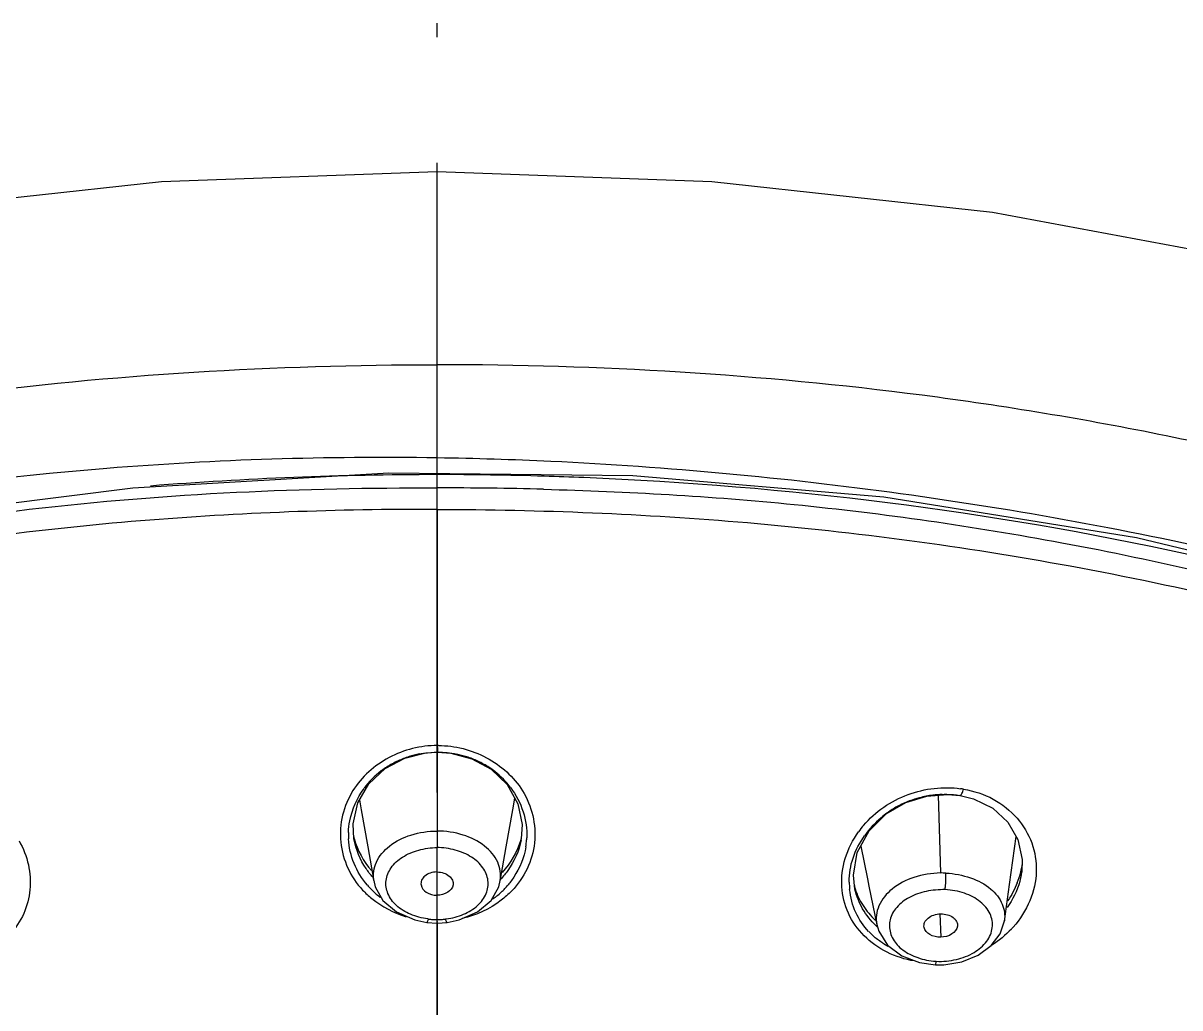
# Model space of a CAD drawing. Extents: x 0 to 1693, y 0 to 1240.
# Drawn here: x 782.82 to 810.4, y 637.62 to 661.09 of the extents above; entities that cross this region are included whole.
import ezdxf

# ---------------------------------------------------------------- set-up
doc = ezdxf.new("R2010")
doc.units = 0
doc.header["$LTSCALE"] = 40
doc.header["$MEASUREMENT"] = 0
doc.linetypes.add('CENTER', pattern=[0.6, 0.375, -0.075, 0.075, -0.075])
doc.layers.add('DEF_LAYER_ASSEM_MEMBER', color=7, linetype='CONTINUOUS')
doc.layers.add('DEF_LAYER_AXIS', color=7, linetype='CONTINUOUS')

msp = doc.modelspace()

# ---------------------------------------------------------------- linework, layer by layer
at = {"layer": 'DEF_LAYER_ASSEM_MEMBER', "color": 9, "linetype": 'Continuous'}
for p, q in [((792.69, 652.949), (792.69, 657.542)), ((792.69, 650.016), (792.69, 650.33)), ((792.69, 649.503), (792.697, 643.875)), ((792.69, 643.717), (792.69, 641.838)), ((792.705, 643.717), (792.705, 643.718)), ((804.638, 642.692), (804.69, 640.838)), ((805.165, 642.686), (805.16, 642.686)), ((792.69, 640.862), (792.69, 641.442)), ((792.69, 639.729), (792.69, 640.307)), ((792.69, 639.646), (792.69, 630.602)), ((804.676, 639.863), (804.696, 639.31))]:
    msp.add_line(p, q, dxfattribs=at)
at = {"layer": 'DEF_LAYER_ASSEM_MEMBER', "color": 7, "linetype": 'Continuous'}
for p, q in [((785.438, 650.016), (791.541, 650.372)), ((779.028, 649.208), (785.438, 650.016)), ((790.803, 642.512), (791.067, 642.966)), ((790.842, 642.58), (790.883, 642.345)), ((794.722, 641.991), (794.699, 641.653)), ((790.71, 641.652), (790.709, 641.657)), ((794.698, 641.653), (794.691, 641.626)), ((794.7, 641.66), (794.698, 641.653)), ((794.7, 641.658), (794.699, 641.653)), ((802.708, 641.33), (802.989, 641.843)), ((806.335, 640.563), (806.493, 641.708)), ((794.196, 640.647), (794.339, 641.459)), ((802.789, 641.478), (802.949, 640.696)), ((806.638, 641.159), (806.626, 640.858)), ((792.69, 640.328), (792.69, 640.862)), ((802.949, 640.696), (802.984, 640.524)), ((802.984, 640.524), (803.173, 639.603)), ((806.214, 639.693), (806.335, 640.563)), ((792.69, 640.307), (792.69, 640.328)), ((792.45, 639.662), (792.69, 639.646)), ((792.45, 639.662), (792.45, 639.662)), ((792.69, 639.646), (792.929, 639.662)), ((792.929, 639.662), (792.929, 639.662)), ((803.172, 639.607), (803.219, 639.448)), ((804.571, 638.65), (804.773, 638.651))]:
    msp.add_line(p, q, dxfattribs=at)
for points in [[(792.69, 657.542), (786.119, 657.307), (779.427, 656.575), (772.935, 655.363), (766.715, 653.688), (760.844, 651.578), (755.4, 649.064), (750.447, 646.184), (746.036, 642.974), (742.211, 639.469), (739.016, 635.709), (736.492, 631.747), (734.67, 627.637), (733.887, 624.977)], [(851.492, 624.977), (850.703, 627.652), (848.879, 631.762), (846.353, 635.723), (843.156, 639.482), (839.329, 642.985), (834.916, 646.194), (829.962, 649.073), (824.517, 651.585), (818.645, 653.695), (812.424, 655.367), (805.931, 656.578), (799.239, 657.308), (792.69, 657.542)], [(791.541, 650.372), (797.356, 650.307), (803.342, 649.8), (809.359, 648.831), (815.155, 647.442), (820.429, 645.727), (825.274, 643.685), (829.935, 641.209), (834.297, 638.32), (838.163, 635.111), (841.398, 631.687)], [(791.067, 642.966), (791.452, 643.327), (791.919, 643.571), (792.42, 643.698), (792.705, 643.717)], [(792.705, 643.717), (793.016, 643.695), (793.521, 643.56), (793.983, 643.308), (794.36, 642.943)], [(794.36, 642.943), (794.616, 642.489), (794.722, 641.991)], [(802.989, 641.843), (803.396, 642.247), (803.867, 642.518), (804.361, 642.667), (804.858, 642.712), (805.16, 642.686)], [(805.16, 642.686), (805.478, 642.607), (805.936, 642.38), (806.298, 642.049)], [(790.71, 641.652), (790.689, 642.011), (790.803, 642.512)], [(794.339, 641.459), (794.496, 642.345), (794.544, 642.617)], [(790.883, 642.345), (791.041, 641.459), (791.183, 640.647)], [(806.298, 642.049), (806.535, 641.636), (806.638, 641.159)], [(802.65, 640.456), (802.613, 640.787), (802.708, 641.33)], [(791.183, 640.656), (791.219, 640.51), (791.401, 640.184), (791.721, 639.91), (792.16, 639.721), (792.45, 639.662)], [(792.929, 639.662), (793.219, 639.721), (793.658, 639.91), (793.978, 640.184), (794.161, 640.51), (794.197, 640.656)], [(804.773, 638.651), (805.202, 638.721), (805.59, 638.877), (805.902, 639.107), (806.115, 639.392), (806.214, 639.7)], [(803.219, 639.448), (803.43, 639.12), (803.765, 638.864), (804.192, 638.702), (804.571, 638.65)]]:
    msp.add_lwpolyline(points, dxfattribs=at)
for centre, radius, start, end in [((792.691, 564.191), 86.139, 90.00108, 94.54671), ((792.689, 564.342), 85.989, 88.29633, 89.99954), ((792.683, 564.118), 86.213, 87.67076, 88.29707), ((792.531, 542.683), 107.333, 88.55821, 89.91514), ((804.839, 640.152), 2.562, 97.4566, 104.7065), ((804.832, 640.223), 2.49, 92.312, 97.5043), ((804.872, 640.94), 1.77, 80.4403, 80.8702), ((804.745, 640.44), 2.259, 118.8006, 125.6884), ((804.751, 640.419), 2.28, 110.4718, 118.6973), ((804.807, 640.272), 2.437, 104.695, 110.4937), ((804.808, 640.35), 2.368, 130.3874, 144.5211), ((804.797, 640.365), 2.35, 125.6623, 130.4194), ((792.457, 642.133), 1.805, 192.5975, 195.2989), ((804.603, 641.371), 2.065, 345.7938, 351.5301), ((804.545, 641.386), 2.125, 338.3936, 345.7797), ((804.337, 640.634), 1.822, 180.3685, 185.8593), ((804.298, 640.977), 1.719, 194.0232, 197.5117), ((804.452, 641.151), 1.945, 227.4472, 228.0081), ((804.217, 640.63), 1.717, 223.8445, 229.9299), ((804.312, 640.856), 1.72, 227.5943, 228.375), ((804.318, 640.863), 1.729, 228.3749, 228.9904), ((804.439, 640.934), 2.094, 237.6532, 241.4568), ((804.616, 639.874), 1.141, 268.2618, 268.7421)]:
    msp.add_arc(centre, radius, start, end, dxfattribs=at)
at = {"layer": 'DEF_LAYER_ASSEM_MEMBER', "color": 9, "linetype": 'Continuous'}
for centre, radius, start, end in [((792.726, 641.522), 2.353, 90.0555, 90.6861), ((792.681, 641.503), 2.207, 114.6508, 122.5909), ((792.725, 641.407), 2.312, 107.6088, 114.6711), ((792.73, 641.394), 2.326, 101.4651, 107.6251), ((792.684, 641.41), 2.309, 71.9169, 78.3053), ((792.69, 641.426), 2.293, 64.9062, 71.9296), ((792.564, 641.681), 1.994, 127.0601, 143.9109), ((792.615, 641.609), 2.082, 122.6242, 126.9692), ((792.73, 641.511), 2.199, 56.7763, 64.9252), ((792.793, 641.608), 2.083, 52.243, 56.7448), ((792.842, 641.675), 2, 36.6517, 52.1768), ((804.824, 640.412), 2.459, 80.2689, 81.9363), ((804.649, 640.449), 2.354, 139.6423, 144.3814), ((792.263, 641.743), 1.686, 177.9017, 183.1197), ((792.975, 641.96), 1.752, 348.9529, 349.4033), ((792.98, 641.959), 1.746, 349.4032, 349.9232), ((793.084, 641.751), 1.747, 350.5162, 355.8847), ((793.121, 641.748), 1.71, 355.9016, 356.7929), ((793.13, 641.747), 1.702, 356.7931, 357.5029), ((804.722, 638.848), 1.99, 87.1798, 90.9216), ((792.491, 641.791), 1.919, 220.4431, 224.3747), ((792.908, 641.794), 1.927, 315.7011, 318.9379), ((792.486, 641.788), 1.913, 224.4036, 232.3818), ((792.529, 641.843), 1.983, 232.3666, 233.0111), ((792.862, 641.856), 2.004, 305.2725, 307.7737), ((792.914, 641.79), 1.921, 307.7659, 315.675), ((792.732, 641.666), 1.941, 262.2269, 262.7387), ((792.666, 641.167), 1.438, 262.8282, 266.8181), ((792.674, 641.296), 1.567, 266.8213, 270.5889), ((792.706, 641.296), 1.567, 269.4111, 273.1787), ((792.713, 641.167), 1.438, 273.1819, 277.1718), ((792.647, 641.666), 1.941, 277.2613, 277.7789), ((804.719, 641.071), 2.285, 316.6461, 318.2619)]:
    msp.add_arc(centre, radius, start, end, dxfattribs=at)
for points, start_tangent, end_tangent in [([(749.307, 640.526), (758.492, 645.859), (763.812, 648.037), (769.474, 649.847), (775.296, 651.252), (781.119, 652.22), (792.69, 652.949)], (0.809012, 0.587792), (1, 0.000083)), ([(836.073, 640.525), (826.885, 645.86), (821.561, 648.039), (815.895, 649.85), (810.072, 651.254), (804.252, 652.221), (792.69, 652.949)], (-0.808983, 0.587832), (-1, -0.000083)), ([(792.69, 649.503), (800.09, 649.186), (807.782, 648.154), (815.713, 646.268), (823.483, 643.467), (827.165, 641.717), (830.644, 639.749), (836.797, 635.225), (839.387, 632.708), (841.619, 630.064), (844.934, 624.535)], (0.999998, -0.001796), (0.408031, -0.912968)), ([(792.697, 643.875), (791.546, 643.587), (790.687, 642.8)], (-1, -0.000776), (-0.52871, -0.848803)), ([(792.697, 643.875), (792.701, 643.768), (792.705, 643.718)], (0.003003, -0.999995), (-0.00345, -0.999994)), ([(792.723, 643.875), (793.867, 643.585), (794.725, 642.798)], (1, 0.000969), (0.523175, -0.852225)), ([(792.268, 643.674), (792.378, 643.693), (792.705, 643.718)], (0.980076, 0.198625), (1, -0.000244)), ([(792.705, 643.718), (793.152, 643.672)], (1, -0.000244), (0.979267, -0.202576)), ([(790.687, 642.8), (790.44, 642.213), (790.397, 641.573), (790.567, 640.951), (790.916, 640.431)], (-0.52871, -0.848803), (0.683891, -0.729584)), ([(790.579, 641.804), (790.611, 642.082), (790.953, 642.855)], (0.03671, 0.999326), (0.588786, 0.808289)), ([(794.446, 642.869), (794.742, 642.299), (794.83, 641.673)], (0.596634, -0.802513), (-0.043565, -0.999051)), ([(794.725, 642.798), (794.97, 642.207), (795.012, 641.56), (794.836, 640.939), (794.471, 640.412)], (0.523175, -0.852225), (-0.692595, -0.721327)), ([(802.856, 641.973), (803.92, 642.707), (805.169, 642.847)], (0.647498, 0.762067), (0.990115, -0.140261)), ([(805.165, 642.686), (805.183, 642.7), (805.202, 642.731), (805.239, 642.836)], (0.964931, 0.262502), (0.267216, 0.963637)), ([(805.239, 642.836), (805.946, 642.598), (806.516, 642.141)], (0.987265, -0.159082), (0.655944, -0.75481)), ([(806.516, 642.141), (806.864, 641.555), (806.973, 640.876), (806.82, 640.178), (806.424, 639.55)], (0.655944, -0.75481), (-0.665713, -0.746208)), ([(782.728, 641.602), (782.949, 641.031), (782.987, 640.44), (782.838, 639.872), (782.509, 639.371)], (0.491304, -0.870988), (-0.679199, -0.733955)), ([(791.03, 640.547), (790.714, 641.065), (790.58, 641.651)], (-0.648725, 0.761023), (-0.054373, 0.998521)), ([(791.16, 640.738), (791, 640.942), (790.71, 641.652)], (-0.66862, 0.743604), (-0.175091, 0.984552)), ([(791.182, 640.656), (791.244, 641.095), (791.557, 641.48), (792.069, 641.743), (792.69, 641.838)], (-0.159809, 0.987148), (0.999977, 0.006752)), ([(792.69, 641.838), (792.69, 641.742), (792.69, 641.442)], (-0.004203, -0.999991), (0.00827, -0.999966)), ([(794.198, 640.656), (794.136, 641.095), (793.822, 641.48), (793.311, 641.743), (792.69, 641.838)], (0.159809, 0.987148), (-0.999977, 0.006752)), ([(794.694, 641.624), (794.378, 640.899), (794.208, 640.693)], (-0.191614, -0.98147), (-0.692319, -0.721592)), ([(802.87, 639.343), (802.494, 639.879), (802.339, 640.509), (802.419, 641.183), (802.736, 641.82)], (-0.707117, 0.707096), (0.582295, 0.812977)), ([(792.47, 639.743), (792.057, 639.854), (791.722, 640.065), (791.52, 640.348), (791.476, 640.661), (791.597, 640.963), (791.867, 641.214), (792.253, 641.382), (792.69, 641.443)], (-0.990809, 0.135267), (0.999968, 0.007977)), ([(792.91, 639.743), (793.322, 639.855), (793.657, 640.065), (793.86, 640.348), (793.904, 640.661), (793.782, 640.963), (793.512, 641.214), (793.126, 641.382), (792.69, 641.443)], (0.990796, 0.135367), (-0.999968, 0.007977)), ([(794.808, 641.463), (794.521, 640.739), (794.362, 640.528)], (-0.164521, -0.986374), (-0.656903, -0.753975)), ([(804.69, 640.838), (804.055, 640.732), (803.535, 640.455), (803.222, 640.056), (803.162, 639.833), (803.172, 639.607)], (-0.999867, -0.016323), (0.195978, -0.980608)), ([(804.8, 640.441), (804.809, 640.528), (804.82, 640.836)], (0.121709, 0.992566), (-0.015144, 0.999885)), ([(804.819, 640.836), (805.409, 640.72), (805.889, 640.456), (806.161, 640.093), (806.215, 639.699)], (0.9988, -0.048981), (-0.131389, -0.991331)), ([(806.625, 640.858), (806.579, 640.637), (806.277, 640.016)], (-0.136691, -0.990614), (-0.580211, -0.814466)), ([(790.916, 640.431), (791.136, 640.228), (791.955, 639.796)], (0.683891, -0.729584), (0.955851, -0.293852)), ([(794.471, 640.412), (794.218, 640.187), (793.289, 639.75)], (-0.692595, -0.721327), (-0.97433, -0.225123)), ([(804.591, 638.733), (805.069, 638.778), (805.491, 638.946), (805.791, 639.212), (805.925, 639.534), (805.872, 639.865), (805.639, 640.153), (805.263, 640.355), (804.8, 640.441)], (0.999104, -0.042313), (-0.999094, 0.042565)), ([(792.45, 639.662), (792.467, 639.681), (792.487, 639.74)], (0.994961, -0.100267), (0.249371, 0.968408)), ([(792.69, 639.729), (792.689, 639.693), (792.69, 639.666), (792.69, 639.651), (792.69, 639.646)], (-0.018791, -0.999823), (-0.753977, -0.656901)), ([(792.929, 639.662), (792.912, 639.681), (792.892, 639.74)], (-0.994961, -0.100267), (-0.249371, 0.968408)), ([(806.381, 639.503), (805.912, 639.119)], (-0.686491, -0.727139), (-0.846078, -0.53306)), ([(804.069, 638.741), (803.417, 638.949), (802.87, 639.343)], (-0.986786, 0.162027), (-0.707117, 0.707096)), ([(804.571, 638.65), (804.576, 638.655), (804.581, 638.671), (804.591, 638.733)], (0.999077, -0.042951), (0.12177, 0.992558))]:
    msp.add_spline(points, degree=3, dxfattribs=dict(at, start_tangent=start_tangent, end_tangent=end_tangent))
at = {"layer": 'DEF_LAYER_ASSEM_MEMBER', "color": 7, "linetype": 'Continuous'}
for points, start_tangent, end_tangent in [([(795.404, 650.644), (792.696, 650.729), (784.821, 650.478)], (-0.998906, 0.046762), (-0.996763, -0.080402)), ([(784.821, 650.478), (770.385, 647.885), (757.693, 642.807)], (-0.996763, -0.080402), (-0.884129, -0.467243)), ([(845.669, 626.281), (842.691, 631.038), (838.595, 635.532), (833.411, 639.63), (827.166, 643.199), (823.662, 644.745), (819.944, 646.122), (812.026, 648.357), (803.738, 649.874), (795.404, 650.644)], (-0.445575, 0.895245), (-0.998906, 0.046762)), ([(842.352, 630.157), (838.872, 634.243), (834.55, 637.995), (829.465, 641.344), (823.707, 644.233), (817.377, 646.608), (810.596, 648.426), (796.187, 650.259)], (-0.583453, 0.812147), (-0.999174, 0.040641)), ([(751.488, 638.22), (755.898, 641.089), (760.822, 643.555), (766.267, 645.661), (772.01, 647.391), (782.97, 649.504), (787.91, 649.91), (792.69, 650.016)], (0.80308, 0.595871), (0.999999, -0.00171)), ([(795.231, 649.982), (801.203, 649.619), (807.581, 648.708), (814.436, 647.124), (821.301, 644.893), (827.66, 642.064), (833.303, 638.629), (835.836, 636.672), (838.164, 634.558), (840.265, 632.326), (842.118, 630.028)], (0.999667, -0.025818), (0.596634, -0.802514)), ([(792.69, 649.503), (785.624, 649.229), (778.398, 648.296), (774.624, 647.542), (770.782, 646.582), (766.936, 645.403), (763.149, 643.995), (755.983, 640.491), (749.678, 636.16), (744.574, 631.118), (740.896, 625.482)], (-0.999998, 0.001796), (-0.441062, -0.897477)), ([(804.732, 642.711), (804.843, 642.713), (805.152, 642.688)], (0.999208, 0.039803), (0.98733, -0.158681)), ([(790.716, 641.656), (791.126, 640.896)], (0.263789, -0.96458), (0.655667, -0.75505)), ([(794.684, 641.627), (794.243, 640.851)], (-0.279824, -0.960051), (-0.677723, -0.735317)), ([(802.515, 640.623), (802.605, 641.193), (802.879, 641.725)], (-0.006302, 0.99998), (0.579269, 0.815137)), ([(792.69, 640.862), (792.53, 640.836), (792.401, 640.766), (792.323, 640.666), (792.309, 640.553)], (-0.999754, -0.022197), (0.159149, -0.987255)), ([(792.69, 640.862), (792.849, 640.836), (792.978, 640.766), (793.056, 640.666), (793.071, 640.553)], (0.999754, -0.022197), (-0.159149, -0.987255)), ([(792.309, 640.553), (792.433, 640.38), (792.69, 640.307)], (0.159149, -0.987255), (0.999729, -0.023269)), ([(793.071, 640.553), (792.947, 640.38), (792.69, 640.307)], (-0.159149, -0.987255), (-0.999729, -0.023269)), ([(806.521, 640.604), (806.29, 640.173)], (-0.36797, -0.929838), (-0.572458, -0.819934)), ([(802.978, 639.44), (802.671, 639.898), (802.525, 640.448)], (-0.692208, 0.721698), (-0.102012, 0.994783)), ([(803.153, 639.586), (802.835, 639.981), (802.651, 640.456)], (-0.738384, 0.67438), (-0.219378, 0.97564)), ([(802.658, 640.46), (802.844, 640.062), (803.136, 639.717)], (0.300988, -0.953628), (0.736652, -0.676272)), ([(804.8, 640.441), (804.352, 640.4), (803.949, 640.255), (803.647, 640.019), (803.489, 639.725), (803.498, 639.414), (803.658, 639.125), (803.962, 638.901), (804.154, 638.821), (804.359, 638.761)], (-0.999983, 0.00587), (0.977648, -0.210247)), ([(804.3, 639.542), (804.312, 639.659), (804.394, 639.764), (804.53, 639.836), (804.696, 639.864)], (-0.198845, 0.980031), (0.999867, 0.016323)), ([(804.696, 639.864), (804.857, 639.843), (804.992, 639.778), (805.075, 639.68), (805.093, 639.567)], (0.999867, 0.016323), (-0.137034, -0.990566)), ([(804.696, 639.31), (804.433, 639.374), (804.3, 639.542)], (-0.999867, -0.016323), (-0.198845, 0.980031)), ([(805.093, 639.567), (804.964, 639.386), (804.696, 639.31)], (-0.137034, -0.990566), (-0.999867, -0.016323)), ([(803.319, 639.164), (803.111, 639.316)], (-0.844643, 0.535331), (-0.764863, 0.644193)), ([(804.359, 638.761), (804.581, 638.733)], (0.977648, -0.210247), (0.99954, -0.030326))]:
    msp.add_spline(points, degree=3, dxfattribs=dict(at, start_tangent=start_tangent, end_tangent=end_tangent))
at = {"layer": 'DEF_LAYER_AXIS', "color": 1, "linetype": 'CENTER'}
msp.add_line((792.69, 378.758), (792.69, 661.089), dxfattribs=at)

doc.saveas('drawing.dxf')
